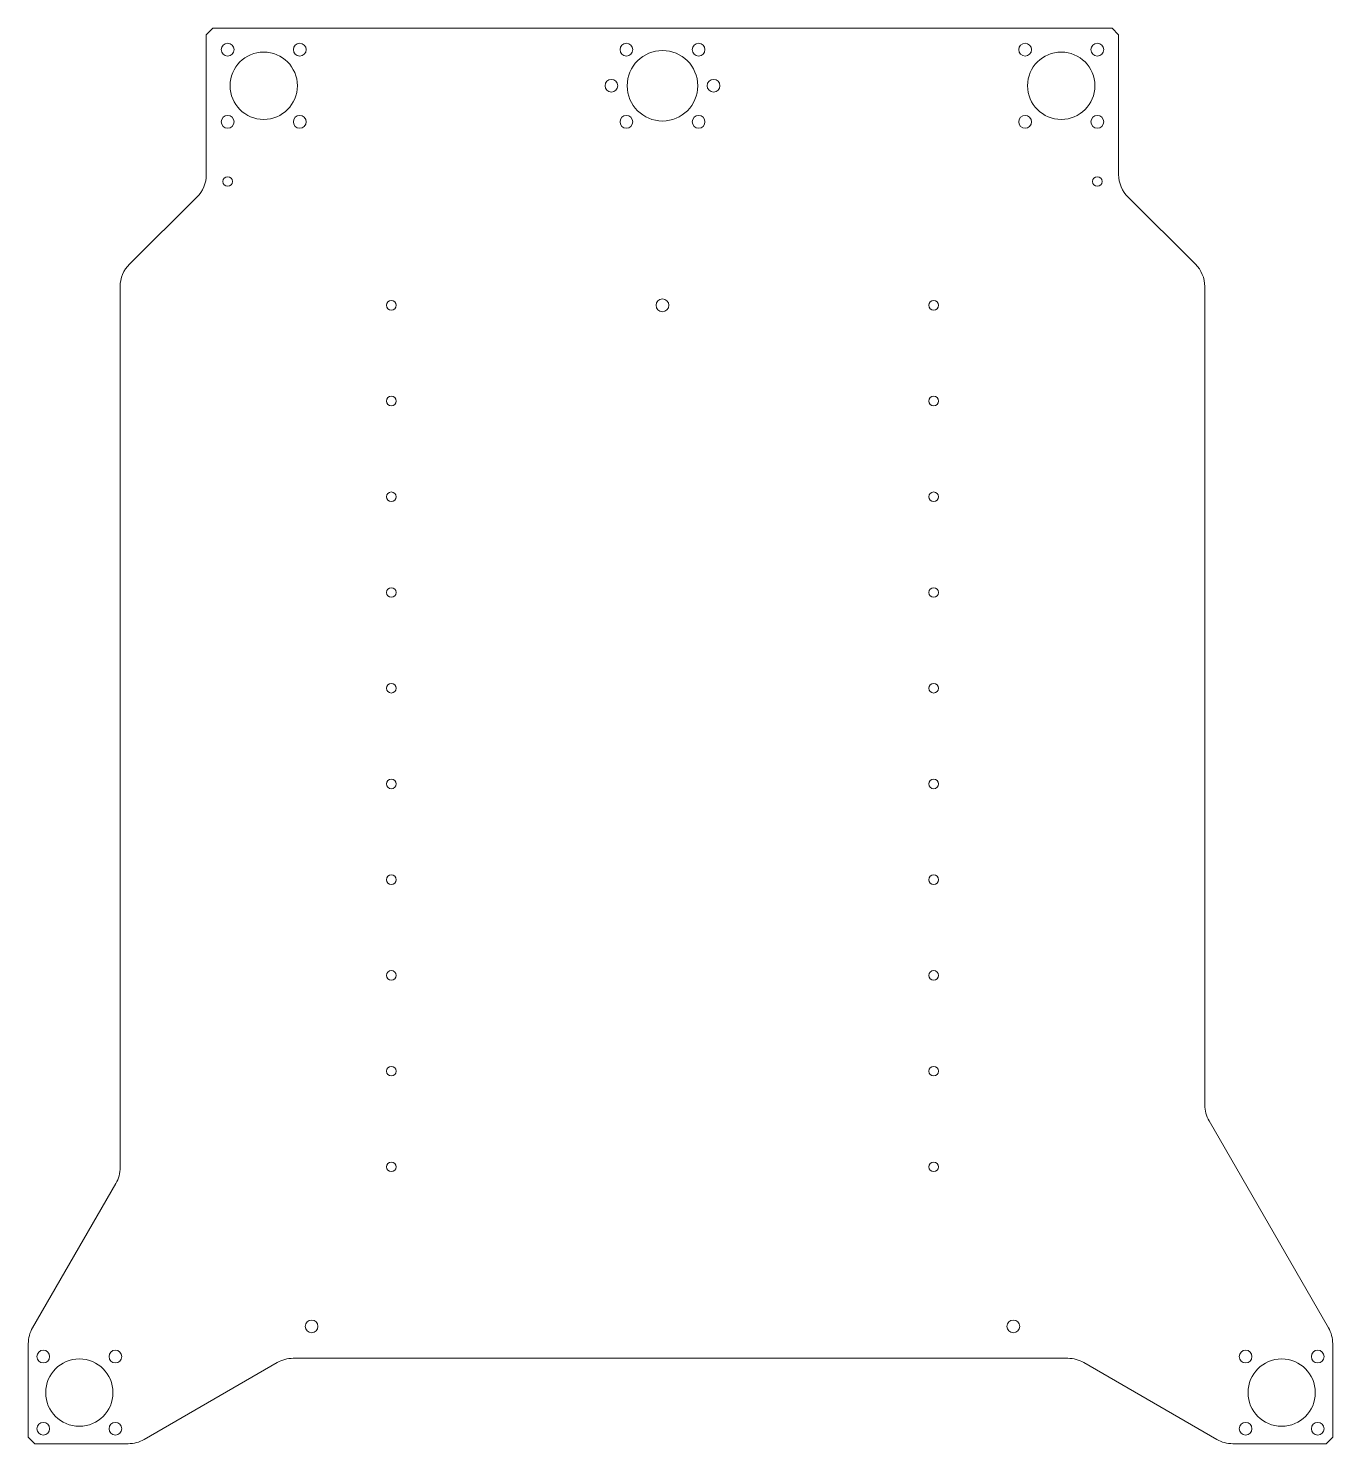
# Model space of a CAD drawing. Header units: millimetres. Extents: x -199 to 210, y -197 to 247.
import ezdxf

# ---------------------------------------------------------------- set-up
doc = ezdxf.new("R2010")
doc.units = ezdxf.units.MM

msp = doc.modelspace()

# ---------------------------------------------------------------- linework, layer by layer
at = {"color": 7, "linetype": 'Continuous', "lineweight": 15}
for p, q in [((-141, 246.8), (-143, 244.8)), ((-143, 244.8), (-143, 200.96)), ((141, 246.8), (-141, 246.8)), ((143, 244.8), (141, 246.8)), ((143, 244.8), (143, 200.96)), ((-145.96, 193.87), (-167.04, 172.93)), ((145.96, 193.87), (167.04, 172.93)), ((-170, 165.84), (-170, -110.19)), ((170, 165.84), (170, -90.62)), ((208.76, -160.43), (171.34, -95.62)), ((-171.34, -115.19), (-197.46, -160.43)), ((-198.8, -165.43), (-198.8, -194.75)), ((210.1, -194.75), (210.1, -165.43)), ((-162.48, -195.41), (-120.79, -171.34)), ((-115.79, -170), (127.09, -170)), ((132.09, -171.34), (173.78, -195.41)), ((-198.8, -194.75), (-196.8, -196.75)), ((208.1, -196.75), (210.1, -194.75)), ((-196.8, -196.75), (-167.48, -196.75)), ((178.78, -196.75), (208.1, -196.75))]:
    msp.add_line(p, q, dxfattribs=at)
for centre, radius in [((-136.31, 240.11), 2), ((-113.69, 240.11), 2), ((-11.31, 240.11), 2), ((0, 228.8), 11.05), ((11.31, 240.11), 2), ((113.69, 240.11), 2), ((136.31, 240.11), 2), ((-125, 228.8), 10.55), ((125, 228.8), 10.55), ((-16, 228.8), 2), ((16, 228.8), 2), ((-136.31, 217.49), 2), ((-113.69, 217.49), 2), ((-11.31, 217.49), 2), ((11.31, 217.49), 2), ((113.69, 217.49), 2), ((136.31, 217.49), 2), ((-136.31, 198.8), 1.5), ((136.31, 198.8), 1.5), ((-85, 160), 1.5), ((0, 160), 2), ((85, 160), 1.5), ((-85, 130), 1.5), ((85, 130), 1.5), ((-85, 100), 1.5), ((85, 100), 1.5), ((-85, 70), 1.5), ((85, 70), 1.5), ((-85, 40), 1.5), ((85, 40), 1.5), ((-85, 10), 1.5), ((85, 10), 1.5), ((-85, -20), 1.5), ((85, -20), 1.5), ((-85, -50), 1.5), ((85, -50), 1.5), ((-85, -80), 1.5), ((85, -80), 1.5), ((-85, -110), 1.5), ((85, -110), 1.5), ((-110, -160), 2), ((110, -160), 2), ((-194.11, -169.44), 2), ((-171.49, -169.44), 2), ((182.79, -169.44), 2), ((205.41, -169.44), 2), ((-182.8, -180.75), 10.55), ((194.1, -180.75), 10.55), ((-194.11, -192.06), 2), ((-171.49, -192.06), 2), ((182.79, -192.06), 2), ((205.41, -192.06), 2)]:
    msp.add_circle(centre, radius, dxfattribs=at)
for centre, start, end in [((-153, 200.96), 314.787, 0), ((153, 200.96), 180, 225.213), ((-160, 165.84), 134.787, 180), ((160, 165.84), 0, 45.213), ((180, -90.62), 180, 210), ((-180, -110.19), 330, 0), ((-188.8, -165.43), 150, 180), ((200.1, -165.43), 0, 30), ((-115.79, -180), 90, 120), ((127.09, -180), 60, 90), ((-167.48, -186.75), 270, 300), ((178.78, -186.75), 240, 270)]:
    msp.add_arc(centre, 10, start, end, dxfattribs=at)

doc.saveas('drawing.dxf')
